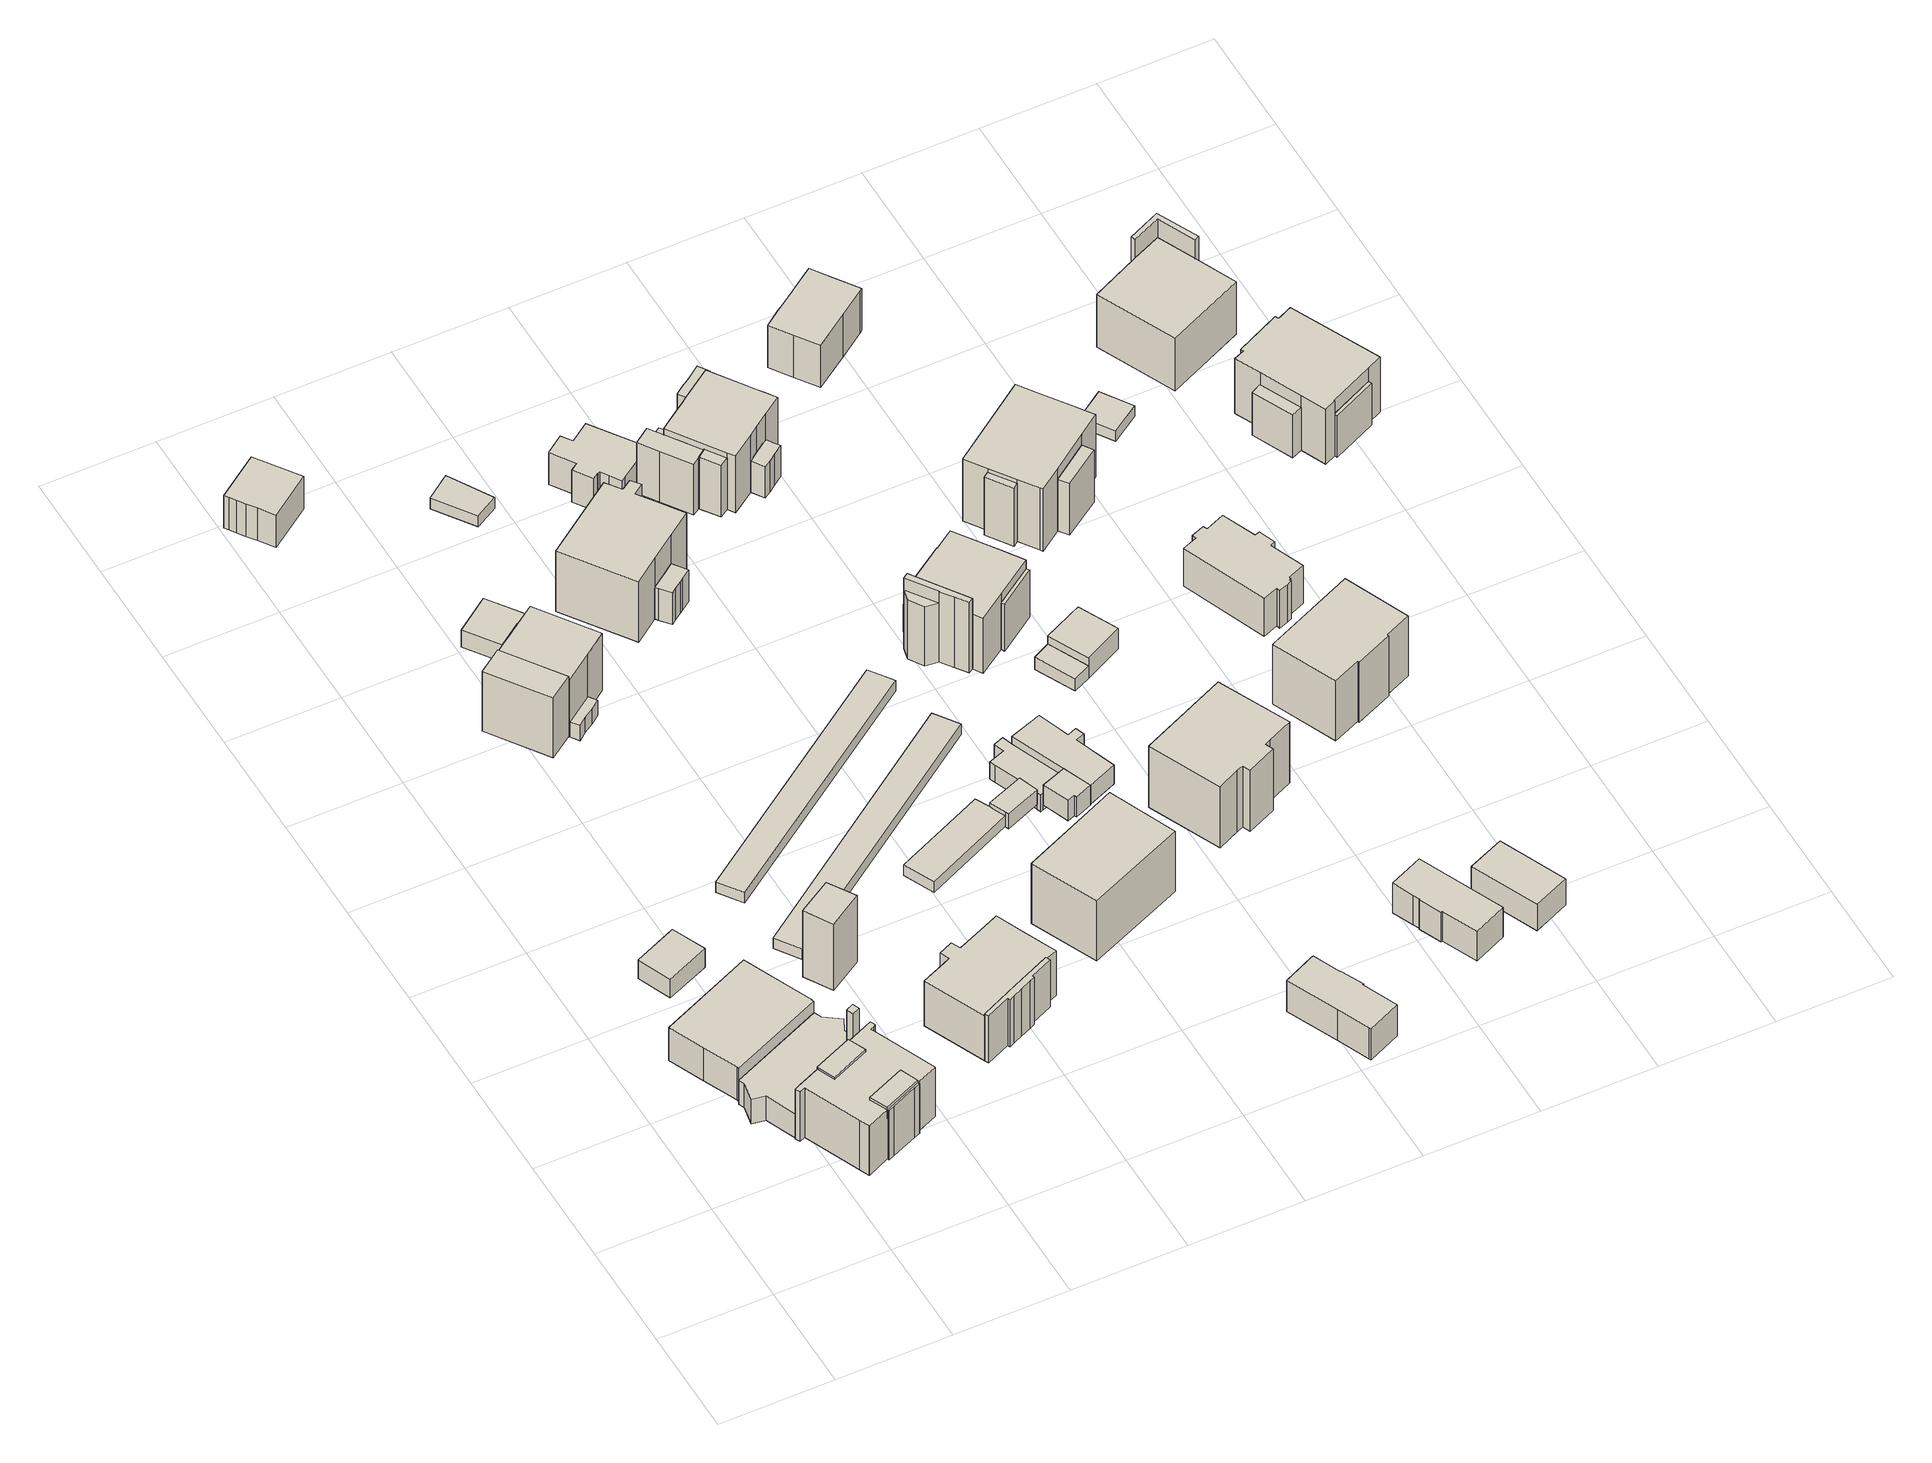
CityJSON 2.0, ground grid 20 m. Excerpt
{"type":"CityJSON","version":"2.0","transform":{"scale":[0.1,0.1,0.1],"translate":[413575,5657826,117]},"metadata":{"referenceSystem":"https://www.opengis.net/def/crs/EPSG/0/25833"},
"CityObjects":{
"building1":{"type":"Building","attributes":{"Gemeindeschluessel":14612000,"QualitaetDacherkennung":100,"Geometrietyp2DReferenz":"3000","function":"31001_9998","roofType":"9999"},"children":["building1-1","building1-2","building1-3","building1-4","building1-5","building1-6"]},
"building1-1":{"type":"BuildingPart","attributes":{"Dachtyp_tdc":"tdcCutHipRoof","Dachneigung":38.32,"QualitaetDacherkennung":100,"Geometrietyp2DReferenz":"3000","measuredHeight":13.55,"roofType":"9999"},"parents":["building1"],"geometry":[{"type":"Solid","lod":"1","boundaries":[[[[0,1,2,3,4,5,6,7,8,9,10,11,12,13,14,15,16,17,18,19,20,21,22,23]],[[24,25,26,27,28,29,30,31,32,33,34,35,36,37,38,39,40,41,42,43,44,45,46,47]],[[23,25,24,0]],[[22,26,25,23]],[[21,27,26,22]],[[20,28,27,21]],[[19,29,28,20]],[[18,30,29,19]],[[17,31,30,18]],[[16,32,31,17]],[[15,33,32,16]],[[14,34,33,15]],[[13,35,34,14]],[[12,36,35,13]],[[11,37,36,12]],[[10,38,37,11]],[[9,39,38,10]],[[8,40,39,9]],[[7,41,40,8]],[[6,42,41,7]],[[5,43,42,6]],[[4,44,43,5]],[[3,45,44,4]],[[2,46,45,3]],[[1,47,46,2]],[[0,24,47,1]]]]}]},
"building1-2":{"type":"BuildingPart","attributes":{"Dachtyp_tdc":"tdcLeanToRoof","Dachneigung":0,"QualitaetDacherkennung":100,"Geometrietyp2DReferenz":"3000","measuredHeight":9.24,"roofType":"2100"},"parents":["building1"],"geometry":[{"type":"Solid","lod":"1","boundaries":[[[[48,49,50,51]],[[52,53,54,55]],[[51,53,52,48]],[[50,54,53,51]],[[49,55,54,50]],[[48,52,55,49]]]]}]},
"building1-3":{"type":"BuildingPart","attributes":{"Dachtyp_tdc":"tdcPyramidRoof","Dachneigung":29.92,"QualitaetDacherkennung":100,"Geometrietyp2DReferenz":"3000","measuredHeight":12.44,"roofType":"3500"},"parents":["building1"],"geometry":[{"type":"Solid","lod":"1","boundaries":[[[[56,57,58,59]],[[60,61,62,63]],[[59,61,60,56]],[[58,62,61,59]],[[57,63,62,58]],[[56,60,63,57]]]]}]},
"building1-4":{"type":"BuildingPart","attributes":{"Dachtyp_tdc":"tdcLeanToRoof","Dachneigung":0,"QualitaetDacherkennung":100,"Geometrietyp2DReferenz":"3000","measuredHeight":5.32,"roofType":"2100"},"parents":["building1"],"geometry":[{"type":"Solid","lod":"1","boundaries":[[[[64,65,66,67,68,69,70,71,72,73,74,75]],[[76,77,78,79,80,81,82,83,84,85,86,87]],[[75,77,76,64]],[[74,78,77,75]],[[73,79,78,74]],[[72,80,79,73]],[[71,81,80,72]],[[70,82,81,71]],[[69,83,82,70]],[[68,84,83,69]],[[67,85,84,68]],[[66,86,85,67]],[[65,87,86,66]],[[64,76,87,65]]]]}]},
"building1-5":{"type":"BuildingPart","attributes":{"Dachtyp_tdc":"tdcGableRoof","Dachneigung":7.05,"QualitaetDacherkennung":100,"Geometrietyp2DReferenz":"3000","measuredHeight":7.61,"roofType":"3100"},"parents":["building1"],"geometry":[{"type":"Solid","lod":"1","boundaries":[[[[88,89,90,91,92,93,94,95,96]],[[97,98,99,100,101,102,103,104,105]],[[96,98,97,88]],[[95,99,98,96]],[[94,100,99,95]],[[93,101,100,94]],[[92,102,101,93]],[[91,103,102,92]],[[90,104,103,91]],[[89,105,104,90]],[[88,97,105,89]]]]}]},
"building1-6":{"type":"BuildingPart","attributes":{"Dachtyp_tdc":"tdcGableRoof","Dachneigung":36.53,"QualitaetDacherkennung":100,"Geometrietyp2DReferenz":"3000","measuredHeight":3.68,"roofType":"3100"},"parents":["building1"],"geometry":[{"type":"Solid","lod":"1","boundaries":[[[[106,107,108,109]],[[110,111,112,113]],[[109,111,110,106]],[[108,112,111,109]],[[107,113,112,108]],[[106,110,113,107]]]]}]},
"building2":{"type":"Building","attributes":{"Dachtyp_tdc":"tdcGableRoof","Gemeindeschluessel":14612000,"Dachneigung":19.58,"QualitaetDacherkennung":81,"Geometrietyp2DReferenz":"3000","measuredHeight":4.91,"function":"31001_9998","roofType":"3100"},"geometry":[{"type":"Solid","lod":"1","boundaries":[[[[114,115,116,117]],[[118,119,120,121]],[[117,119,118,114]],[[116,120,119,117]],[[115,121,120,116]],[[114,118,121,115]]]]}]},
"building3":{"type":"Building","attributes":{"Dachtyp_tdc":"tdcFreeFormRoof","Gemeindeschluessel":14612000,"Dachneigung":15.94,"QualitaetDacherkennung":2,"Geometrietyp2DReferenz":"3000","measuredHeight":14.92,"function":"31001_9998","roofType":"5000"},"geometry":[{"type":"Solid","lod":"1","boundaries":[[[[122,123,124,125]],[[126,127,128,129]],[[125,127,126,122]],[[124,128,127,125]],[[123,129,128,124]],[[122,126,129,123]]]]}]},
"building4":{"type":"Building","attributes":{"Dachtyp_tdc":"tdcFreeFormRoof","Gemeindeschluessel":14612000,"Dachneigung":49.22,"QualitaetDacherkennung":52,"Geometrietyp2DReferenz":"3000","measuredHeight":9.78,"function":"31001_9998","roofType":"5000"},"geometry":[{"type":"Solid","lod":"1","boundaries":[[[[130,131,132,133,134,135,136,137]],[[138,139,140,141,142,143,144,145]],[[137,139,138,130]],[[136,140,139,137]],[[135,141,140,136]],[[134,142,141,135]],[[133,143,142,134]],[[132,144,143,133]],[[131,145,144,132]],[[130,138,145,131]]]]}]},
"building5":{"type":"Building","attributes":{"Gemeindeschluessel":14612000,"Geometrietyp2DReferenz":"3000","function":"31001_9998","roofType":"9999"},"children":["building5-1","building5-2","building5-3"]},
"building5-1":{"type":"BuildingPart","attributes":{"Dachtyp_tdc":"tdcHipRoof","Dachneigung":33.46,"QualitaetDacherkennung":73,"Geometrietyp2DReferenz":"3000","measuredHeight":13.99,"roofType":"3200"},"parents":["building5"],"geometry":[{"type":"Solid","lod":"1","boundaries":[[[[146,147,148,149]],[[150,151,152,153]],[[149,151,150,146]],[[148,152,151,149]],[[147,153,152,148]],[[146,150,153,147]]]]}]},
"building5-2":{"type":"BuildingPart","attributes":{"Dachtyp_tdc":"tdcGableRoof","Dachneigung":11.41,"QualitaetDacherkennung":27,"Geometrietyp2DReferenz":"3000","measuredHeight":13.39,"roofType":"3100"},"parents":["building5"],"geometry":[{"type":"Solid","lod":"1","boundaries":[[[[154,155,156,157,158,159,160,161,162,163]],[[152,164,165,166,167,168,169,170,171,153]],[[163,164,152,154]],[[162,165,164,163]],[[161,166,165,162]],[[160,167,166,161]],[[159,168,167,160]],[[158,169,168,159]],[[157,170,169,158]],[[156,171,170,157]],[[155,153,171,156]],[[154,152,153,155]]]]}]},
"building5-3":{"type":"BuildingPart","attributes":{"Dachtyp_tdc":"tdcPolyFlatRoof","Dachneigung":0,"QualitaetDacherkennung":0,"Geometrietyp2DReferenz":"3000","measuredHeight":3.31,"roofType":"9999"},"parents":["building5"],"geometry":[{"type":"Solid","lod":"1","boundaries":[[[[172,173,174,175,176,177]],[[171,170,178,179,180,181]],[[177,170,171,172]],[[176,178,170,177]],[[175,179,178,176]],[[174,180,179,175]],[[173,181,180,174]],[[172,171,181,173]]]]}]},
"building6":{"type":"Building","attributes":{"Gemeindeschluessel":14612000,"Geometrietyp2DReferenz":"3000","function":"31001_9998","roofType":"9999"},"children":["building6-1","building6-2"]},
"building6-1":{"type":"BuildingPart","attributes":{"Dachtyp_tdc":"tdcGableRoof","Dachneigung":16.9,"QualitaetDacherkennung":17,"Geometrietyp2DReferenz":"3000","measuredHeight":11.45,"roofType":"3100"},"parents":["building6"],"geometry":[{"type":"Solid","lod":"1","boundaries":[[[[182,183,184,185,186,187,188,189,190,191,192,193]],[[194,195,196,197,198,199,200,201,202,203,204,205]],[[193,195,194,182]],[[192,196,195,193]],[[191,197,196,192]],[[190,198,197,191]],[[189,199,198,190]],[[188,200,199,189]],[[187,201,200,188]],[[186,202,201,187]],[[185,203,202,186]],[[184,204,203,185]],[[183,205,204,184]],[[182,194,205,183]]]]}]},
"building6-2":{"type":"BuildingPart","attributes":{"Dachtyp_tdc":"tdcCutGableRoof","Dachneigung":30,"QualitaetDacherkennung":44,"Geometrietyp2DReferenz":"3000","measuredHeight":11.93,"roofType":"9999"},"parents":["building6"],"geometry":[{"type":"Solid","lod":"1","boundaries":[[[[206,207,208,209,210,211,212,213,214,215,216,217,218,219,220]],[[221,222,223,224,225,226,227,198,228,229,196,230,231,232,233]],[[220,222,221,206]],[[219,223,222,220]],[[218,224,223,219]],[[217,225,224,218]],[[216,226,225,217]],[[215,227,226,216]],[[214,198,227,215]],[[213,228,198,214]],[[212,229,228,213]],[[211,196,229,212]],[[210,230,196,211]],[[209,231,230,210]],[[208,232,231,209]],[[207,233,232,208]],[[206,221,233,207]]]]}]},
"building7":{"type":"Building","attributes":{"Dachtyp_tdc":"tdcPolyFlatRoof","Gemeindeschluessel":14612000,"Dachneigung":5.62,"QualitaetDacherkennung":66,"Geometrietyp2DReferenz":"3000","measuredHeight":4.11,"function":"31001_9998","roofType":"2100"},"geometry":[{"type":"Solid","lod":"1","boundaries":[[[[234,235,236,237,238,239,240,241]],[[242,243,244,245,246,247,248,249]],[[241,243,242,234]],[[240,244,243,241]],[[239,245,244,240]],[[238,246,245,239]],[[237,247,246,238]],[[236,248,247,237]],[[235,249,248,236]],[[234,242,249,235]]]]}]},
"building8":{"type":"Building","attributes":{"Dachtyp_tdc":"tdcPolyFlatRoof","Gemeindeschluessel":14612000,"Dachneigung":0,"QualitaetDacherkennung":66,"Geometrietyp2DReferenz":"3000","measuredHeight":2.25,"function":"31001_2463","roofType":"1000"},"geometry":[{"type":"Solid","lod":"1","boundaries":[[[[250,251,252,253]],[[254,255,256,257]],[[253,255,254,250]],[[252,256,255,253]],[[251,257,256,252]],[[250,254,257,251]]]]}]},
"building9":{"type":"Building","attributes":{"Dachtyp_tdc":"tdcPolyFlatRoof","Gemeindeschluessel":14612000,"Dachneigung":0,"QualitaetDacherkennung":84,"Geometrietyp2DReferenz":"3000","measuredHeight":2.32,"function":"31001_2463","roofType":"1000"},"geometry":[{"type":"Solid","lod":"1","boundaries":[[[[258,259,260,261]],[[262,263,264,265]],[[261,263,262,258]],[[260,264,263,261]],[[259,265,264,260]],[[258,262,265,259]]]]}]},
"building10":{"type":"Building","attributes":{"Dachtyp_tdc":"tdcPolyFlatRoof","Gemeindeschluessel":14612000,"Dachneigung":0,"QualitaetDacherkennung":71,"Geometrietyp2DReferenz":"3000","measuredHeight":2.38,"function":"31001_9998","roofType":"1000"},"geometry":[{"type":"Solid","lod":"1","boundaries":[[[[266,267,268,269]],[[270,271,272,273]],[[269,271,270,266]],[[268,272,271,269]],[[267,273,272,268]],[[266,270,273,267]]]]}]},
"building11":{"type":"Building","attributes":{"Dachtyp_tdc":"tdcPolyFlatRoof","Gemeindeschluessel":14612000,"Dachneigung":2.75,"QualitaetDacherkennung":79,"Geometrietyp2DReferenz":"3000","measuredHeight":2.46,"function":"31001_9998","roofType":"2100"},"geometry":[{"type":"Solid","lod":"1","boundaries":[[[[274,275,276,277,278,279]],[[280,281,282,283,284,285]],[[279,281,280,274]],[[278,282,281,279]],[[277,283,282,278]],[[276,284,283,277]],[[275,285,284,276]],[[274,280,285,275]]]]}]},
"building12":{"type":"Building","attributes":{"Gemeindeschluessel":14612000,"Geometrietyp2DReferenz":"3000","function":"31001_9998","roofType":"9999"},"children":["building12-1","building12-2"]},
"building12-1":{"type":"BuildingPart","attributes":{"Dachtyp_tdc":"tdcGableRoof","Dachneigung":52.29,"QualitaetDacherkennung":3,"Geometrietyp2DReferenz":"3000","measuredHeight":8.69,"roofType":"3100"},"parents":["building12"],"geometry":[{"type":"Solid","lod":"1","boundaries":[[[[286,287,288,289,290,291,292,293,294,295]],[[296,297,298,299,300,301,302,303,304,305]],[[295,297,296,286]],[[294,298,297,295]],[[293,299,298,294]],[[292,300,299,293]],[[291,301,300,292]],[[290,302,301,291]],[[289,303,302,290]],[[288,304,303,289]],[[287,305,304,288]],[[286,296,305,287]]]]}]},
"building12-2":{"type":"BuildingPart","attributes":{"Dachtyp_tdc":"tdcHipRoof","Dachneigung":19.39,"QualitaetDacherkennung":70,"Geometrietyp2DReferenz":"3000","measuredHeight":14.79,"roofType":"3200"},"parents":["building12"],"geometry":[{"type":"Solid","lod":"1","boundaries":[[[[306,307,308,309,310,311,312,313,314,315,316,317]],[[297,318,319,320,321,322,323,324,325,326,327,299]],[[316,318,297,317]],[[315,319,318,316]],[[314,320,319,315]],[[313,321,320,314]],[[312,322,321,313]],[[311,323,322,312]],[[310,324,323,311]],[[309,325,324,310]],[[308,326,325,309]],[[307,327,326,308]],[[306,299,327,307]],[[317,297,299,306]]]]}]},
"building13":{"type":"Building","attributes":{"Dachtyp_tdc":"tdcGableRoof","Gemeindeschluessel":14612000,"Dachneigung":39.81,"QualitaetDacherkennung":63,"Geometrietyp2DReferenz":"3000","measuredHeight":15.78,"function":"31001_9998","roofType":"3100"},"geometry":[{"type":"Solid","lod":"1","boundaries":[[[[328,329,330,331]],[[332,333,334,335]],[[331,333,332,328]],[[330,334,333,331]],[[329,335,334,330]],[[328,332,335,329]]]]}]},
"building14":{"type":"Building","attributes":{"Dachtyp_tdc":"tdcPolyFlatRoof","Gemeindeschluessel":14612000,"Dachneigung":39.17,"QualitaetDacherkennung":34,"Geometrietyp2DReferenz":"3000","measuredHeight":10.29,"function":"31001_9998","roofType":"2100"},"geometry":[{"type":"Solid","lod":"1","boundaries":[[[[336,337,338,339]],[[340,321,320,341]],[[339,321,340,336]],[[338,320,321,339]],[[337,341,320,338]],[[336,340,341,337]]]]}]},
"building15":{"type":"Building","attributes":{"Dachtyp_tdc":"tdcPolyFlatRoof","Gemeindeschluessel":14612000,"Dachneigung":0,"QualitaetDacherkennung":68,"Geometrietyp2DReferenz":"3000","measuredHeight":3.24,"function":"31001_9998","roofType":"1000"},"geometry":[{"type":"Solid","lod":"1","boundaries":[[[[342,343,344,345,346]],[[347,348,349,350,351]],[[346,348,347,342]],[[345,349,348,346]],[[344,350,349,345]],[[343,351,350,344]],[[342,347,351,343]]]]}]},
"building16":{"type":"Building","attributes":{"Dachtyp_tdc":"tdcFreeFormRoof","Gemeindeschluessel":14612000,"Dachneigung":29.75,"QualitaetDacherkennung":69,"Geometrietyp2DReferenz":"3000","measuredHeight":8.6,"function":"31001_9998","roofType":"5000"},"geometry":[{"type":"Solid","lod":"1","boundaries":[[[[352,353,354,355,356,357,358,359,360,361,362,363,364,365,366,367,368]],[[369,370,371,372,373,374,375,376,377,378,379,380,381,382,383,384,385]],[[368,370,369,352]],[[367,371,370,368]],[[366,372,371,367]],[[365,373,372,366]],[[364,374,373,365]],[[363,375,374,364]],[[362,376,375,363]],[[361,377,376,362]],[[360,378,377,361]],[[359,379,378,360]],[[358,380,379,359]],[[357,381,380,358]],[[356,382,381,357]],[[355,383,382,356]],[[354,384,383,355]],[[353,385,384,354]],[[352,369,385,353]]]]}]},
"building17":{"type":"Building","attributes":{"Dachtyp_tdc":"tdcHipRoof","Gemeindeschluessel":14612000,"Dachneigung":24.37,"QualitaetDacherkennung":87,"Geometrietyp2DReferenz":"3000","measuredHeight":7.54,"function":"31001_9998","roofType":"3200"},"geometry":[{"type":"Solid","lod":"1","boundaries":[[[[386,387,388,389,390,391,392,393,394,395,396,397]],[[398,399,400,401,402,403,404,405,406,407,408,409]],[[397,399,398,386]],[[396,400,399,397]],[[395,401,400,396]],[[394,402,401,395]],[[393,403,402,394]],[[392,404,403,393]],[[391,405,404,392]],[[390,406,405,391]],[[389,407,406,390]],[[388,408,407,389]],[[387,409,408,388]],[[386,398,409,387]]]]}]},
"building18":{"type":"Building","attributes":{"Gemeindeschluessel":14612000,"Geometrietyp2DReferenz":"3000","function":"31001_9998","roofType":"9999"},"children":["building18-1","building18-2"]},
"building18-1":{"type":"BuildingPart","attributes":{"Dachtyp_tdc":"tdcCutGableRoof","Dachneigung":0.123,"QualitaetDacherkennung":60,"Geometrietyp2DReferenz":"3000","measuredHeight":6.38,"roofType":"9999"},"parents":["building18"],"geometry":[{"type":"Solid","lod":"1","boundaries":[[[[410,411,412,413,414,415,416,417,418,419,420,421,422,423]],[[424,425,426,427,428,429,430,431,432,433,434,435,436,437]],[[423,425,424,410]],[[422,426,425,423]],[[421,427,426,422]],[[420,428,427,421]],[[419,429,428,420]],[[418,430,429,419]],[[417,431,430,418]],[[416,432,431,417]],[[415,433,432,416]],[[414,434,433,415]],[[413,435,434,414]],[[412,436,435,413]],[[411,437,436,412]],[[410,424,437,411]]]]}]},
"building18-2":{"type":"BuildingPart","attributes":{"Dachtyp_tdc":"tdcPolyFlatRoof","Dachneigung":31.59,"QualitaetDacherkennung":56,"Geometrietyp2DReferenz":"3000","measuredHeight":5.87,"roofType":"2100"},"parents":["building18"],"geometry":[{"type":"Solid","lod":"1","boundaries":[[[[438,439,440,441,442,443,444]],[[445,446,447,448,449,450,451]],[[444,446,445,438]],[[443,447,446,444]],[[442,448,447,443]],[[441,449,448,442]],[[440,450,449,441]],[[439,451,450,440]],[[438,445,451,439]]]]}]},
"building19":{"type":"Building","attributes":{"Dachtyp_tdc":"tdcPolyFlatRoof","Gemeindeschluessel":14612000,"Dachneigung":21.77,"QualitaetDacherkennung":79,"Geometrietyp2DReferenz":"3000","measuredHeight":5.62,"function":"31001_9998","roofType":"2100"},"geometry":[{"type":"Solid","lod":"1","boundaries":[[[[452,453,454,455,456,457,458,459]],[[460,461,462,463,464,465,466,467]],[[459,461,460,452]],[[458,462,461,459]],[[457,463,462,458]],[[456,464,463,457]],[[455,465,464,456]],[[454,466,465,455]],[[453,467,466,454]],[[452,460,467,453]]]]}]},
"building20":{"type":"Building","attributes":{"Gemeindeschluessel":14612000,"Geometrietyp2DReferenz":"3000","function":"31001_9998","roofType":"9999"},"children":["building20-1","building20-2","building20-3","building20-4","building20-5","building20-6","building20-7"]},
"building20-1":{"type":"BuildingPart","attributes":{"Dachtyp_tdc":"tdcFreeFormRoof","Dachneigung":42.76,"QualitaetDacherkennung":9,"Geometrietyp2DReferenz":"3000","measuredHeight":7.34,"roofType":"5000"},"parents":["building20"],"geometry":[{"type":"Solid","lod":"1","boundaries":[[[[468,469,470,471,472,473]],[[474,475,476,477,478,479]],[[472,475,474,473]],[[471,476,475,472]],[[470,477,476,471]],[[469,478,477,470]],[[468,479,478,469]],[[473,474,479,468]]]]}]},
"building20-2":{"type":"BuildingPart","attributes":{"Dachtyp_tdc":"tdcGableRoof","Dachneigung":21.66,"QualitaetDacherkennung":38,"Geometrietyp2DReferenz":"3000","measuredHeight":13.82,"roofType":"3100"},"parents":["building20"],"geometry":[{"type":"Solid","lod":"1","boundaries":[[[[480,481,482,483,484,485,486,487,488,489,490,491,492,493,494,495,496]],[[479,478,497,498,499,500,501,502,503,504,505,506,507,508,509,510,511]],[[496,478,479,480]],[[495,497,478,496]],[[494,498,497,495]],[[493,499,498,494]],[[492,500,499,493]],[[491,501,500,492]],[[490,502,501,491]],[[489,503,502,490]],[[488,504,503,489]],[[487,505,504,488]],[[486,506,505,487]],[[485,507,506,486]],[[484,508,507,485]],[[483,509,508,484]],[[482,510,509,483]],[[481,511,510,482]],[[480,479,511,481]]]]}]},
"building20-3":{"type":"BuildingPart","attributes":{"Dachtyp_tdc":"tdcFreeFormRoof","Dachneigung":31.1,"QualitaetDacherkennung":21,"Geometrietyp2DReferenz":"3000","measuredHeight":7.4,"roofType":"5000"},"parents":["building20"],"geometry":[{"type":"Solid","lod":"1","boundaries":[[[[512,513,514,515,516,517,518]],[[382,381,519,520,507,506,521]],[[517,381,382,518]],[[516,519,381,517]],[[515,520,519,516]],[[514,507,520,515]],[[513,506,507,514]],[[512,521,506,513]],[[518,382,521,512]]]]}]},
"building20-4":{"type":"BuildingPart","attributes":{"Dachtyp_tdc":"tdcCutGableRoof","Dachneigung":23.07,"QualitaetDacherkennung":43,"Geometrietyp2DReferenz":"3000","measuredHeight":11.55,"roofType":"9999"},"parents":["building20"],"geometry":[{"type":"Solid","lod":"1","boundaries":[[[[522,523,524,525,526,527,528,529,530,531]],[[511,532,533,534,535,536,537,474,538,539]],[[531,532,511,522]],[[530,533,532,531]],[[529,534,533,530]],[[528,535,534,529]],[[527,536,535,528]],[[526,537,536,527]],[[525,474,537,526]],[[524,538,474,525]],[[523,539,538,524]],[[522,511,539,523]]]]}]},
"building20-5":{"type":"BuildingPart","attributes":{"Dachtyp_tdc":"tdcFreeFormRoof","Dachneigung":36.46,"QualitaetDacherkennung":7,"Geometrietyp2DReferenz":"3000","measuredHeight":11.71,"roofType":"5000"},"parents":["building20"],"geometry":[{"type":"Solid","lod":"1","boundaries":[[[[540,541,542,543,544,545]],[[382,546,547,548,549,383]],[[544,546,382,545]],[[543,547,546,544]],[[542,548,547,543]],[[541,549,548,542]],[[540,383,549,541]],[[545,382,383,540]]]]}]},
"building20-6":{"type":"BuildingPart","attributes":{"Dachtyp_tdc":"tdcFreeFormRoof","Dachneigung":34.32,"QualitaetDacherkennung":12,"Geometrietyp2DReferenz":"3000","measuredHeight":7.29,"roofType":"5000"},"parents":["building20"],"geometry":[{"type":"Solid","lod":"1","boundaries":[[[[550,551,552,553,554,555,556,557]],[[558,559,560,561,562,503,501,500]],[[557,559,558,550]],[[556,560,559,557]],[[555,561,560,556]],[[554,562,561,555]],[[553,503,562,554]],[[552,501,503,553]],[[551,500,501,552]],[[550,558,500,551]]]]}]},
"building20-7":{"type":"BuildingPart","attributes":{"Dachtyp_tdc":"tdcPolyFlatRoof","Dachneigung":27.56,"QualitaetDacherkennung":45,"Geometrietyp2DReferenz":"3000","measuredHeight":11.74,"roofType":"2100"},"parents":["building20"],"geometry":[{"type":"Solid","lod":"1","boundaries":[[[[563,564,565,566]],[[547,546,505,567]],[[566,546,547,563]],[[565,505,546,566]],[[564,567,505,565]],[[563,547,567,564]]]]}]},
"building21":{"type":"Building","attributes":{"Gemeindeschluessel":14612000,"Geometrietyp2DReferenz":"3000","function":"31001_9998","roofType":"9999"},"children":["building21-1","building21-2","building21-3","building21-4","building21-5","building21-6","building21-7"]},
"building21-1":{"type":"BuildingPart","attributes":{"Dachtyp_tdc":"tdcFreeFormRoof","Dachneigung":66.56,"QualitaetDacherkennung":12,"Geometrietyp2DReferenz":"3000","measuredHeight":16.06,"roofType":"5000"},"parents":["building21"],"geometry":[{"type":"Solid","lod":"1","boundaries":[[[[568,569,570,571,572,573,574]],[[575,576,577,578,579,580,581]],[[574,576,575,568]],[[573,577,576,574]],[[572,578,577,573]],[[571,579,578,572]],[[570,580,579,571]],[[569,581,580,570]],[[568,575,581,569]]]]}]},
"building21-2":{"type":"BuildingPart","attributes":{"Dachtyp_tdc":"tdcPolyFlatRoof","Dachneigung":38.44,"QualitaetDacherkennung":28,"Geometrietyp2DReferenz":"3000","measuredHeight":10.47,"roofType":"2100"},"parents":["building21"],"geometry":[{"type":"Solid","lod":"1","boundaries":[[[[582,583,584,585]],[[586,587,588,589]],[[585,587,586,582]],[[584,588,587,585]],[[583,589,588,584]],[[582,586,589,583]]]]}]},
"building21-3":{"type":"BuildingPart","attributes":{"Dachtyp_tdc":"tdcGableRoof","Dachneigung":12.27,"QualitaetDacherkennung":12,"Geometrietyp2DReferenz":"3000","measuredHeight":6.45,"roofType":"3100"},"parents":["building21"],"geometry":[{"type":"Solid","lod":"1","boundaries":[[[[590,591,592,593,594,595,596]],[[597,598,599,600,601,602,603]],[[596,598,597,590]],[[595,599,598,596]],[[594,600,599,595]],[[593,601,600,594]],[[592,602,601,593]],[[591,603,602,592]],[[590,597,603,591]]]]}]},
"building21-4":{"type":"BuildingPart","attributes":{"Dachtyp_tdc":"tdcFreeFormRoof","Dachneigung":58.34,"QualitaetDacherkennung":25,"Geometrietyp2DReferenz":"3000","measuredHeight":13.63,"roofType":"5000"},"parents":["building21"],"geometry":[{"type":"Solid","lod":"1","boundaries":[[[[604,605,606,607]],[[577,608,609,578]],[[607,608,577,604]],[[606,609,608,607]],[[605,578,609,606]],[[604,577,578,605]]]]}]},
"building21-5":{"type":"BuildingPart","attributes":{"Dachtyp_tdc":"tdcCutTentRoof","Dachneigung":47.79,"QualitaetDacherkennung":47,"Geometrietyp2DReferenz":"3000","measuredHeight":14.55,"roofType":"9999"},"parents":["building21"],"geometry":[{"type":"Solid","lod":"1","boundaries":[[[[610,611,612,613,614,615,616,617,618,619]],[[587,620,580,579,600,598,621,622,623,588]],[[619,620,587,610]],[[618,580,620,619]],[[617,579,580,618]],[[616,600,579,617]],[[615,598,600,616]],[[614,621,598,615]],[[613,622,621,614]],[[612,623,622,613]],[[611,588,623,612]],[[610,587,588,611]]]]}]},
"building21-6":{"type":"BuildingPart","attributes":{"Dachtyp_tdc":"tdcFreeFormRoof","Dachneigung":47.49,"QualitaetDacherkennung":23,"Geometrietyp2DReferenz":"3000","measuredHeight":5.92,"roofType":"5000"},"parents":["building21"],"geometry":[{"type":"Solid","lod":"1","boundaries":[[[[624,625,626,627,628]],[[629,630,631,632,633]],[[628,630,629,624]],[[627,631,630,628]],[[626,632,631,627]],[[625,633,632,626]],[[624,629,633,625]]]]}]},
"building21-7":{"type":"BuildingPart","attributes":{"Dachtyp_tdc":"tdcGableRoof","Dachneigung":20.64,"QualitaetDacherkennung":40,"Geometrietyp2DReferenz":"3000","measuredHeight":11.44,"roofType":"3100"},"parents":["building21"],"geometry":[{"type":"Solid","lod":"1","boundaries":[[[[634,635,636,637,638,639,640]],[[631,641,642,623,643,622,632]],[[640,641,631,634]],[[639,642,641,640]],[[638,623,642,639]],[[637,643,623,638]],[[636,622,643,637]],[[635,632,622,636]],[[634,631,632,635]]]]}]},
"building22":{"type":"Building","attributes":{"Dachtyp_tdc":"tdcFreeFormRoof","Gemeindeschluessel":14612000,"Dachneigung":18.89,"QualitaetDacherkennung":67,"Geometrietyp2DReferenz":"3000","measuredHeight":14.84,"function":"31001_9998","roofType":"5000"},"geometry":[{"type":"Solid","lod":"1","boundaries":[[[[644,645,646,647,648,649,650,651,652,653]],[[654,655,656,657,658,659,660,661,662,663]],[[653,655,654,644]],[[652,656,655,653]],[[651,657,656,652]],[[650,658,657,651]],[[649,659,658,650]],[[648,660,659,649]],[[647,661,660,648]],[[646,662,661,647]],[[645,663,662,646]],[[644,654,663,645]]]]}]},
"building23":{"type":"Building","attributes":{"Dachtyp_tdc":"tdcPolyFlatRoof","Gemeindeschluessel":14612000,"Dachneigung":0,"QualitaetDacherkennung":71,"Geometrietyp2DReferenz":"3000","measuredHeight":2.63,"function":"31001_9998","roofType":"1000"},"geometry":[{"type":"Solid","lod":"1","boundaries":[[[[664,665,666,667]],[[668,669,670,671]],[[667,669,668,664]],[[666,670,669,667]],[[665,671,670,666]],[[664,668,671,665]]]]}]},
"building24":{"type":"Building","attributes":{"Dachtyp_tdc":"tdcFreeFormRoof","Gemeindeschluessel":14612000,"Dachneigung":23.74,"QualitaetDacherkennung":91,"Geometrietyp2DReferenz":"3000","measuredHeight":7.22,"function":"31001_9998","roofType":"5000"},"geometry":[{"type":"Solid","lod":"1","boundaries":[[[[672,673,674,675,676,677,678,679,680]],[[681,682,683,684,685,686,687,688,689]],[[680,682,681,672]],[[679,683,682,680]],[[678,684,683,679]],[[677,685,684,678]],[[676,686,685,677]],[[675,687,686,676]],[[674,688,687,675]],[[673,689,688,674]],[[672,681,689,673]]]]}]},
"building25":{"type":"Building","attributes":{"Dachtyp_tdc":"tdcGableRoof","Gemeindeschluessel":14612000,"Dachneigung":39.93,"QualitaetDacherkennung":67,"Geometrietyp2DReferenz":"3000","measuredHeight":6.17,"function":"31001_9998","roofType":"3100"},"geometry":[{"type":"Solid","lod":"1","boundaries":[[[[690,691,692,693]],[[668,671,694,695]],[[693,671,668,690]],[[692,694,671,693]],[[691,695,694,692]],[[690,668,695,691]]]]}]},
"building26":{"type":"Building","attributes":{"Dachtyp_tdc":"tdcHipRoof","Gemeindeschluessel":14612000,"Dachneigung":29.7,"QualitaetDacherkennung":80,"Geometrietyp2DReferenz":"3000","measuredHeight":6.74,"function":"31001_9998","roofType":"3200"},"geometry":[{"type":"Solid","lod":"1","boundaries":[[[[696,697,698,699]],[[700,701,702,703]],[[699,701,700,696]],[[698,702,701,699]],[[697,703,702,698]],[[696,700,703,697]]]]}]},
"building27":{"type":"Building","attributes":{"name":"Dreieinigkeitsgemeinde Dresden","Dachtyp_tdc":"tdcGableRoof","Gemeindeschluessel":14612000,"Dachneigung":49.13,"QualitaetDacherkennung":100,"Geometrietyp2DReferenz":"3000","measuredHeight":11.85,"function":"31001_3041","roofType":"3100"},"geometry":[{"type":"Solid","lod":"1","boundaries":[[[[704,705,706,707,708,709,710,711,712,713,714,715]],[[716,717,718,719,720,721,722,723,724,725,726,727]],[[715,717,716,704]],[[714,718,717,715]],[[713,719,718,714]],[[712,720,719,713]],[[711,721,720,712]],[[710,722,721,711]],[[709,723,722,710]],[[708,724,723,709]],[[707,725,724,708]],[[706,726,725,707]],[[705,727,726,706]],[[704,716,727,705]]]]}]},
"building28":{"type":"Building","attributes":{"Gemeindeschluessel":14612000,"Geometrietyp2DReferenz":"3000","function":"31001_9998","roofType":"9999"},"children":["building28-1","building28-2","building28-3","building28-4"]},
"building28-1":{"type":"BuildingPart","attributes":{"Dachtyp_tdc":"tdcFreeFormRoof","Dachneigung":25.11,"QualitaetDacherkennung":18,"Geometrietyp2DReferenz":"3000","measuredHeight":12.85,"roofType":"5000"},"parents":["building28"],"geometry":[{"type":"Solid","lod":"1","boundaries":[[[[728,729,730,731]],[[732,733,734,735]],[[731,733,732,728]],[[730,734,733,731]],[[729,735,734,730]],[[728,732,735,729]]]]}]},
"building28-2":{"type":"BuildingPart","attributes":{"Dachtyp_tdc":"tdcFreeFormRoof","Dachneigung":77.84,"QualitaetDacherkennung":19,"Geometrietyp2DReferenz":"3000","measuredHeight":12.87,"roofType":"5000"},"parents":["building28"],"geometry":[{"type":"Solid","lod":"1","boundaries":[[[[736,737,738,739]],[[740,741,742,743]],[[739,741,740,736]],[[738,742,741,739]],[[737,743,742,738]],[[736,740,743,737]]]]}]},
"building28-3":{"type":"BuildingPart","attributes":{"Dachtyp_tdc":"tdcGableRoof","Dachneigung":26.93,"QualitaetDacherkennung":8,"Geometrietyp2DReferenz":"3000","measuredHeight":12.49,"roofType":"3100"},"parents":["building28"],"geometry":[{"type":"Solid","lod":"1","boundaries":[[[[744,745,746,747]],[[748,749,750,751]],[[747,749,748,744]],[[746,750,749,747]],[[745,751,750,746]],[[744,748,751,745]]]]}]},
"building28-4":{"type":"BuildingPart","attributes":{"Dachtyp_tdc":"tdcHipRoof","Dachneigung":10.04,"QualitaetDacherkennung":43,"Geometrietyp2DReferenz":"3000","measuredHeight":14.32,"roofType":"3200"},"parents":["building28"],"geometry":[{"type":"Solid","lod":"1","boundaries":[[[[752,753,754,755,756,757,758,759,760,761,762,763]],[[735,764,765,743,742,766,767,748,751,768,769,732]],[[762,764,735,763]],[[761,765,764,762]],[[760,743,765,761]],[[759,742,743,760]],[[758,766,742,759]],[[757,767,766,758]],[[756,748,767,757]],[[755,751,748,756]],[[754,768,751,755]],[[753,769,768,754]],[[752,732,769,753]],[[763,735,732,752]]]]}]},
"building29":{"type":"Building","attributes":{"Dachtyp_tdc":"tdcCutTentRoof","Gemeindeschluessel":14612000,"Dachneigung":36.1,"QualitaetDacherkennung":72,"Geometrietyp2DReferenz":"3000","measuredHeight":14.49,"function":"31001_9998","roofType":"9999"},"geometry":[{"type":"Solid","lod":"1","boundaries":[[[[770,771,772,773,774,775,776,777]],[[778,779,780,781,782,783,784,785]],[[777,779,778,770]],[[776,780,779,777]],[[775,781,780,776]],[[774,782,781,775]],[[773,783,782,774]],[[772,784,783,773]],[[771,785,784,772]],[[770,778,785,771]]]]}]},
"building30":{"type":"Building","attributes":{"Dachtyp_tdc":"tdcGableRoof","Gemeindeschluessel":14612000,"Dachneigung":29.75,"QualitaetDacherkennung":76,"Geometrietyp2DReferenz":"3000","measuredHeight":9.94,"function":"31001_9998","roofType":"3100"},"geometry":[{"type":"Solid","lod":"1","boundaries":[[[[786,787,788,789,790,791,792,793,794,795,796,797,798,799,800,801,802,803,804,805]],[[806,807,808,809,810,811,812,813,814,815,816,817,818,819,820,821,822,823,824,825]],[[805,807,806,786]],[[804,808,807,805]],[[803,809,808,804]],[[802,810,809,803]],[[801,811,810,802]],[[800,812,811,801]],[[799,813,812,800]],[[798,814,813,799]],[[797,815,814,798]],[[796,816,815,797]],[[795,817,816,796]],[[794,818,817,795]],[[793,819,818,794]],[[792,820,819,793]],[[791,821,820,792]],[[790,822,821,791]],[[789,823,822,790]],[[788,824,823,789]],[[787,825,824,788]],[[786,806,825,787]]]]}]},
"building31":{"type":"Building","attributes":{"Dachtyp_tdc":"tdcPolyFlatRoof","Gemeindeschluessel":14612000,"Dachneigung":0,"QualitaetDacherkennung":78,"Geometrietyp2DReferenz":"3000","measuredHeight":2.29,"function":"31001_9998","roofType":"1000"},"geometry":[{"type":"Solid","lod":"1","boundaries":[[[[826,827,828,829]],[[830,831,832,833]],[[829,831,830,826]],[[828,832,831,829]],[[827,833,832,828]],[[826,830,833,827]]]]}]},
"building32":{"type":"Building","attributes":{"Gemeindeschluessel":14612000,"Geometrietyp2DReferenz":"3000","function":"31001_9998","roofType":"9999"},"children":["building32-1","building32-2"]},
"building32-1":{"type":"BuildingPart","attributes":{"Dachtyp_tdc":"tdcPolyFlatRoof","Dachneigung":0,"QualitaetDacherkennung":57,"Geometrietyp2DReferenz":"3000","measuredHeight":11.5,"roofType":"1000"},"parents":["building32"],"geometry":[{"type":"Solid","lod":"1","boundaries":[[[[834,835,836,837,838,839]],[[840,841,842,843,844,845]],[[839,841,840,834]],[[838,842,841,839]],[[837,843,842,838]],[[836,844,843,837]],[[835,845,844,836]],[[834,840,845,835]]]]}]},
"building32-2":{"type":"BuildingPart","attributes":{"Dachtyp_tdc":"tdcPolyFlatRoof","Dachneigung":0,"QualitaetDacherkennung":35,"Geometrietyp2DReferenz":"3000","measuredHeight":15.58,"roofType":"1000"},"parents":["building32"],"geometry":[{"type":"Solid","lod":"1","boundaries":[[[[846,847,848,849,850,851]],[[844,843,852,853,854,845]],[[851,843,844,846]],[[850,852,843,851]],[[849,853,852,850]],[[848,854,853,849]],[[847,845,854,848]],[[846,844,845,847]]]]}]},
"building33":{"type":"Building","attributes":{"Gemeindeschluessel":14612000,"Geometrietyp2DReferenz":"3000","function":"31001_9998","roofType":"9999"},"children":["building33-1","building33-2","building33-3"]},
"building33-1":{"type":"BuildingPart","attributes":{"Dachtyp_tdc":"tdcGableRoof","Dachneigung":21.32,"QualitaetDacherkennung":10,"Geometrietyp2DReferenz":"3000","measuredHeight":9.92,"roofType":"3100"},"parents":["building33"],"geometry":[{"type":"Solid","lod":"1","boundaries":[[[[855,856,857,858]],[[859,860,861,862]],[[858,860,859,855]],[[857,861,860,858]],[[856,862,861,857]],[[855,859,862,856]]]]}]},
"building33-2":{"type":"BuildingPart","attributes":{"Dachtyp_tdc":"tdcHipRoof","Dachneigung":10.07,"QualitaetDacherkennung":68,"Geometrietyp2DReferenz":"3000","measuredHeight":12.69,"roofType":"3200"},"parents":["building33"],"geometry":[{"type":"Solid","lod":"1","boundaries":[[[[863,864,865,866,867,868,869,870,871,872,873,874,875]],[[876,877,878,879,880,881,882,883,859,862,884,885,886]],[[874,877,876,875]],[[873,878,877,874]],[[872,879,878,873]],[[871,880,879,872]],[[870,881,880,871]],[[869,882,881,870]],[[868,883,882,869]],[[867,859,883,868]],[[866,862,859,867]],[[865,884,862,866]],[[864,885,884,865]],[[863,886,885,864]],[[875,876,886,863]]]]}]},
"building33-3":{"type":"BuildingPart","attributes":{"Dachtyp_tdc":"tdcFreeFormRoof","Dachneigung":45.06,"QualitaetDacherkennung":20,"Geometrietyp2DReferenz":"3000","measuredHeight":9.91,"roofType":"5000"},"parents":["building33"],"geometry":[{"type":"Solid","lod":"1","boundaries":[[[[887,888,889,890]],[[876,886,891,892]],[[889,886,876,890]],[[888,891,886,889]],[[887,892,891,888]],[[890,876,892,887]]]]}]}
},
"vertices":[
[348,333,115],[347,337,115],[344,342,115],[333,337,115],[301,323,115],[189,275,115],[179,270,115],[183,262,115],[193,266,115],[235,168,115],[242,151,115],[243,151,115],[283,169,115],[284,165,115],[295,170,115],[340,189,115],[350,193,115],[348,197,115],[353,199,115],[387,213,115],[387,214,115],[341,321,115],[338,328,115],[345,331,115],[348,333,7],[345,331,7],[338,328,7],[341,321,7],[387,214,7],[387,213,7],[353,199,7],[348,197,7],[350,193,7],[340,189,7],[295,170,7],[284,165,7],[283,169,7],[243,151,7],[242,151,7],[235,168,7],[193,266,7],[183,262,7],[179,270,7],[189,275,7],[301,323,7],[333,337,7],[344,342,7],[347,337,7],
[307,347,155],[312,335,155],[325,341,155],[320,353,155],[307,347,62],[320,353,62],[325,341,62],[312,335,62],
[296,321,120],[228,292,120],[241,261,120],[309,290,120],[296,321,9],[309,290,9],[241,261,9],[228,292,9],
[179,270,62],[344,342,62],[325,389,62],[335,411,62],[307,430,62],[300,446,62],[299,446,62],[301,442,62],[136,371,62],[140,362,62],[134,327,62],[157,323,62],[179,270,9],[157,323,9],[134,327,9],[140,362,9],[136,371,9],[301,442,9],[299,446,9],[300,446,9],[307,430,9],[335,411,9],[325,389,9],[344,342,9],
[301,442,88],[299,446,88],[300,446,88],[274,505,88],[247,567,88],[82,495,88],[109,433,88],[135,375,88],[136,371,88],[301,442,16],[136,371,16],[135,375,16],[109,433,16],[82,495,16],[247,567,16],[274,505,16],[300,446,16],[299,446,16],
[282,168,120],[349,197,120],[336,228,120],[268,199,120],[282,168,96],[268,199,96],[336,228,96],[349,197,96],
[139,599,69],[215,631,69],[190,689,69],[115,657,69],[139,599,28],[115,657,28],[190,689,28],[215,631,28],
[337,547,171],[365,500,171],[424,536,171],[395,582,171],[337,547,26],[395,582,26],[424,536,26],[365,500,26],
[28,1763,77],[40,1747,77],[58,1721,77],[132,1773,77],[81,1846,77],[7,1794,77],[12,1787,77],[19,1776,77],[28,1763,6],[19,1776,6],[12,1787,6],[7,1794,6],[81,1846,6],[132,1773,6],[58,1721,6],[40,1747,6],
[218,1128,152],[259,1157,152],[190,1256,152],[149,1227,152],[218,1128,21],[149,1227,21],[190,1256,21],[259,1157,21],
[190,1256,146],[259,1157,146],[260,1155,146],[308,1189,146],[348,1218,146],[278,1318,146],[237,1289,146],[234,1287,146],[223,1279,146],[205,1267,146],[205,1267,21],[223,1279,21],[234,1287,21],[237,1289,21],[278,1318,21],[348,1218,21],[308,1189,21],[260,1155,21],
[260,1155,54],[270,1141,54],[285,1152,54],[302,1163,54],[318,1175,54],[308,1189,54],[318,1175,21],[302,1163,21],[285,1152,21],[270,1141,21],
[549,287,117],[551,283,117],[560,287,117],[577,295,117],[596,303,117],[605,307,117],[604,311,117],[643,328,117],[640,336,117],[572,306,117],[504,275,117],[507,268,117],[549,287,14],[507,268,14],[504,275,14],[572,306,14],[640,336,14],[643,328,14],[604,311,14],[605,307,14],[596,303,14],[577,295,14],[560,287,14],[551,283,14],
[530,433,112],[505,422,112],[512,406,112],[500,400,112],[457,382,112],[504,275,112],[546,294,112],[599,318,112],[640,336,112],[662,345,112],[638,399,112],[616,451,112],[593,441,112],[553,424,112],[537,417,112],[530,433,14],[537,417,14],[553,424,14],[593,441,14],[616,451,14],[638,399,14],[662,345,14],[599,318,14],[546,294,14],[457,382,14],[500,400,14],[512,406,14],[505,422,14],
[298,1352,56],[300,1353,56],[314,1363,56],[317,1365,56],[263,1441,56],[203,1398,56],[243,1342,56],[284,1371,56],[298,1352,19],[284,1371,19],[243,1342,19],[203,1398,19],[263,1441,19],[317,1365,19],[314,1363,19],[300,1353,19],
[353,579,49],[782,881,49],[753,922,49],[325,620,49],[353,579,26],[325,620,26],[753,922,26],[782,881,26],
[303,764,48],[331,724,48],[737,1008,48],[709,1048,48],[303,764,25],[709,1048,25],[737,1008,25],[331,724,25],
[384,1635,36],[340,1710,36],[298,1680,36],[345,1613,36],[384,1635,12],[345,1613,12],[298,1680,12],[340,1710,12],
[754,685,45],[744,707,45],[742,713,45],[730,737,45],[571,666,45],[595,613,45],[754,685,22],[595,613,22],[571,666,22],[730,737,22],[742,713,22],[744,707,22],
[490,1307,91],[505,1289,91],[514,1296,91],[527,1305,91],[533,1309,91],[549,1320,91],[535,1339,91],[532,1344,91],[510,1328,91],[487,1312,91],[490,1307,22],[487,1312,22],[510,1328,22],[532,1344,22],[535,1339,22],[549,1320,22],[533,1309,22],[527,1305,22],[514,1296,22],[505,1289,22],
[532,1344,154],[573,1373,154],[539,1422,154],[523,1444,154],[541,1457,154],[529,1473,154],[511,1461,154],[507,1467,154],[492,1487,154],[362,1395,154],[443,1280,154],[487,1312,154],[443,1280,22],[362,1395,22],[492,1487,22],[507,1467,22],[511,1461,22],[529,1473,22],[541,1457,22],[523,1444,22],[539,1422,22],[573,1373,22],
[696,490,151],[747,375,151],[919,448,151],[869,566,151],[696,490,20],[869,566,20],[919,448,20],[747,375,20],
[524,1480,116],[510,1500,116],[492,1487,116],[507,1467,116],[524,1480,22],[510,1500,22],
[754,685,53],[757,679,53],[818,704,53],[806,738,53],[742,713,53],[754,685,21],[742,713,21],[806,738,21],[818,704,21],[757,679,21],
[537,1556,83],[550,1537,83],[557,1542,83],[588,1563,83],[615,1582,83],[614,1585,83],[556,1668,83],[523,1645,83],[510,1663,83],[479,1641,83],[506,1601,83],[503,1599,83],[493,1592,83],[514,1562,83],[524,1568,83],[525,1567,83],[528,1569,83],[537,1556,13],[528,1569,13],[525,1567,13],[524,1568,13],[514,1562,13],[493,1592,13],[503,1599,13],[506,1601,13],[479,1641,13],[510,1663,13],[523,1645,13],[556,1668,13],[614,1585,13],[615,1582,13],[588,1563,13],[557,1542,13],[550,1537,13],
[1032,128,87],[1027,140,87],[1011,176,87],[1009,176,87],[952,150,87],[992,61,87],[1016,5,87],[1018,2,87],[1076,28,87],[1049,90,87],[1051,90,87],[1033,129,87],[1032,128,19],[1033,129,19],[1051,90,19],[1049,90,19],[1076,28,19],[1018,2,19],[1016,5,19],[992,61,19],[952,150,19],[1009,176,19],[1011,176,19],[1027,140,19],
[784,793,47],[788,783,47],[806,738,47],[818,705,47],[818,704,47],[821,697,47],[826,699,47],[869,715,47],[866,724,47],[835,801,47],[831,811,47],[825,829,47],[807,822,47],[814,804,47],[784,793,10],[814,804,10],[807,822,10],[825,829,10],[831,811,10],[835,801,10],[866,724,10],[869,715,10],[826,699,10],[821,697,10],[818,704,10],[818,705,10],[806,738,10],[788,783,10],
[869,715,64],[826,699,64],[844,653,64],[857,658,64],[859,654,64],[889,666,64],[887,670,64],[869,715,20],[887,670,20],[889,666,20],[859,654,20],[857,658,20],[844,653,20],[826,699,20],
[888,831,63],[831,811,63],[889,666,63],[940,687,63],[914,760,63],[930,765,63],[924,781,63],[908,775,63],[888,831,22],[908,775,22],[924,781,22],[930,765,22],[914,760,22],[940,687,22],[889,666,22],[831,811,22],
[744,1637,82],[784,1579,82],[801,1590,82],[778,1624,82],[760,1649,82],[755,1645,82],[755,1645,13],[760,1649,13],[778,1624,13],[801,1590,13],[784,1579,13],[744,1637,13],
[744,1637,137],[702,1608,137],[689,1599,137],[684,1595,137],[680,1592,137],[668,1584,137],[632,1559,137],[693,1470,137],[701,1458,137],[741,1485,137],[758,1498,137],[781,1514,137],[782,1514,137],[814,1536,137],[800,1556,137],[790,1570,137],[784,1579,137],[790,1570,13],[800,1556,13],[814,1536,13],[782,1514,13],[781,1514,13],[758,1498,13],[741,1485,13],[701,1458,13],[693,1470,13],[632,1559,13],[668,1584,13],[680,1592,13],[684,1595,13],[689,1599,13],[702,1608,13],
[622,1572,82],[632,1559,82],[668,1584,82],[660,1596,82],[650,1610,82],[614,1585,82],[615,1582,82],[650,1610,13],[660,1596,13],[622,1572,13],
[702,1608,122],[716,1618,122],[732,1629,122],[755,1645,122],[743,1663,122],[732,1655,122],[720,1646,122],[704,1636,122],[690,1626,122],[699,1613,122],[699,1613,13],[690,1626,13],[704,1636,13],[720,1646,13],[732,1655,13],[743,1663,13],[732,1629,13],[716,1618,13],
[588,1563,124],[610,1531,124],[643,1483,124],[656,1491,124],[671,1502,124],[615,1582,124],[671,1502,13],[656,1491,13],[643,1483,13],[610,1531,13],
[789,1503,81],[782,1514,81],[781,1514,81],[741,1485,81],[755,1464,81],[767,1472,81],[780,1482,81],[796,1493,81],[789,1503,13],[796,1493,13],[780,1482,13],[767,1472,13],[755,1464,13],
[656,1491,126],[678,1460,126],[693,1470,126],[671,1502,126],[678,1460,13],
[837,1009,181],[852,988,181],[860,993,181],[797,1085,181],[788,1079,181],[823,1029,181],[822,1029,181],[837,1009,27],[822,1029,27],[823,1029,27],[788,1079,27],[797,1085,27],[860,993,27],[852,988,27],
[920,1003,129],[987,1049,129],[983,1054,129],[917,1009,129],[920,1003,27],[917,1009,27],[983,1054,27],[987,1049,27],
[867,1153,86],[847,1139,86],[825,1125,86],[804,1111,86],[814,1097,86],[835,1111,86],[876,1139,86],[867,1153,27],[876,1139,27],[835,1111,27],[814,1097,27],[804,1111,27],[825,1125,27],[847,1139,27],
[823,1029,156],[788,1079,156],[783,1057,156],[799,1032,156],[799,1032,27],[783,1057,27],
[917,1009,148],[983,1054,148],[959,1090,148],[910,1161,148],[876,1138,148],[876,1139,148],[814,1097,148],[797,1085,148],[860,993,148],[870,977,148],[870,977,27],[876,1138,27],[910,1161,27],[959,1090,27],
[931,1175,82],[925,1171,82],[919,1167,82],[939,1137,82],[951,1146,82],[931,1175,27],[951,1146,27],[939,1137,27],[919,1167,27],[925,1171,27],
[939,1137,132],[919,1167,132],[910,1161,132],[933,1127,132],[959,1090,132],[967,1095,132],[942,1132,132],[942,1132,27],[967,1095,27],[933,1127,27],
[1126,525,158],[1120,539,158],[1131,544,158],[1174,564,158],[1117,687,158],[963,618,158],[1019,493,158],[1057,511,158],[1069,516,158],[1075,502,158],[1126,525,24],[1075,502,24],[1069,516,24],[1057,511,24],[1019,493,24],[963,618,24],[1117,687,24],[1174,564,24],[1131,544,24],[1120,539,24],
[1007,897,51],[974,966,51],[944,951,51],[977,883,51],[1007,897,24],[977,883,24],[944,951,24],[974,966,24],
[1226,168,87],[1253,107,87],[1311,133,87],[1246,281,87],[1187,255,87],[1203,218,87],[1208,207,87],[1207,206,87],[1224,167,87],[1226,168,22],[1224,167,22],[1207,206,22],[1208,207,22],[1203,218,22],[1187,255,22],[1246,281,22],[1311,133,22],[1253,107,22],
[1007,897,69],[1075,930,69],[1042,998,69],[974,966,69],[1042,998,24],[1075,930,24],
[1362,120,80],[1425,147,80],[1374,263,80],[1311,236,80],[1362,120,23],[1311,236,23],[1374,263,23],[1425,147,23],
[920,1723,114],[908,1715,114],[880,1695,114],[905,1658,114],[931,1621,114],[991,1662,114],[1037,1694,114],[1041,1697,114],[1015,1734,114],[990,1771,114],[962,1752,114],[945,1740,114],[920,1723,22],[945,1740,22],[962,1752,22],[990,1771,22],[1015,1734,22],[1041,1697,22],[1037,1694,22],[991,1662,22],[931,1621,22],[905,1658,22],[880,1695,22],[908,1715,22],
[1046,1202,147],[1017,1243,147],[1008,1237,147],[1037,1195,147],[1046,1202,20],[1037,1195,20],[1008,1237,20],[1017,1243,20],
[1168,1349,137],[1159,1343,137],[1188,1302,137],[1197,1308,137],[1168,1349,20],[1197,1308,20],[1188,1302,20],[1159,1343,20],
[1175,1239,133],[1110,1193,133],[1122,1177,133],[1187,1221,133],[1175,1239,20],[1187,1221,20],[1122,1177,20],[1110,1193,20],
[1046,1202,156],[1068,1170,156],[1071,1166,156],[1110,1193,156],[1175,1239,156],[1213,1266,156],[1210,1270,156],[1188,1302,156],[1159,1343,156],[1135,1378,156],[993,1278,156],[1017,1243,156],[993,1278,20],[1135,1378,20],[1210,1270,20],[1213,1266,20],[1071,1166,20],[1068,1170,20],
[1325,626,156],[1390,654,156],[1389,657,156],[1435,677,156],[1387,790,156],[1227,720,156],[1276,608,156],[1324,629,156],[1325,626,25],[1324,629,25],[1276,608,25],[1227,720,25],[1387,790,25],[1435,677,25],[1389,657,25],[1390,654,25],
[1282,852,106],[1309,862,106],[1311,856,106],[1327,862,106],[1335,865,106],[1334,868,106],[1337,870,106],[1336,873,106],[1366,885,106],[1342,945,106],[1351,949,106],[1340,978,106],[1331,975,106],[1307,1034,106],[1273,1020,106],[1270,1027,106],[1262,1024,106],[1247,1018,106],[1250,1011,106],[1223,1001,106],[1282,852,23],[1223,1001,23],[1250,1011,23],[1247,1018,23],[1262,1024,23],[1270,1027,23],[1273,1020,23],[1307,1034,23],[1331,975,23],[1340,978,23],[1351,949,23],[1342,945,23],[1366,885,23],[1336,873,23],[1337,870,23],[1334,868,23],[1335,865,23],[1327,862,23],[1311,856,23],[1309,862,23],
[1323,1350,43],[1289,1401,43],[1240,1368,43],[1274,1317,43],[1323,1350,20],[1274,1317,20],[1240,1368,20],[1289,1401,20],
[1537,1429,136],[1505,1500,136],[1475,1565,136],[1425,1543,136],[1339,1503,136],[1401,1367,136],[1537,1429,21],[1401,1367,21],[1339,1503,21],[1425,1543,21],[1475,1565,21],[1505,1500,21],
[1475,1565,177],[1505,1500,177],[1513,1504,177],[1479,1576,177],[1422,1550,177],[1425,1543,177],[1422,1550,21],[1479,1576,21],[1513,1504,21],
[1626,1169,117],[1549,1133,117],[1551,1127,117],[1628,1163,117],[1626,1169,26],[1628,1163,26],[1551,1127,26],[1549,1133,26],
[1510,1166,146],[1529,1123,146],[1549,1132,146],[1549,1133,146],[1626,1169,146],[1652,1181,146],[1580,1335,146],[1554,1323,146],[1551,1329,146],[1474,1293,146],[1476,1288,146],[1457,1280,146],[1477,1237,146],[1477,1237,26],[1457,1280,26],[1476,1288,26],[1474,1293,26],[1551,1329,26],[1554,1323,26],[1580,1335,26],[1652,1181,26],[1549,1132,26],[1529,1123,26],[1510,1166,26],
[1459,1228,120],[1491,1158,120],[1510,1166,120],[1477,1237,120],[1491,1158,26],[1459,1228,26]
]}
